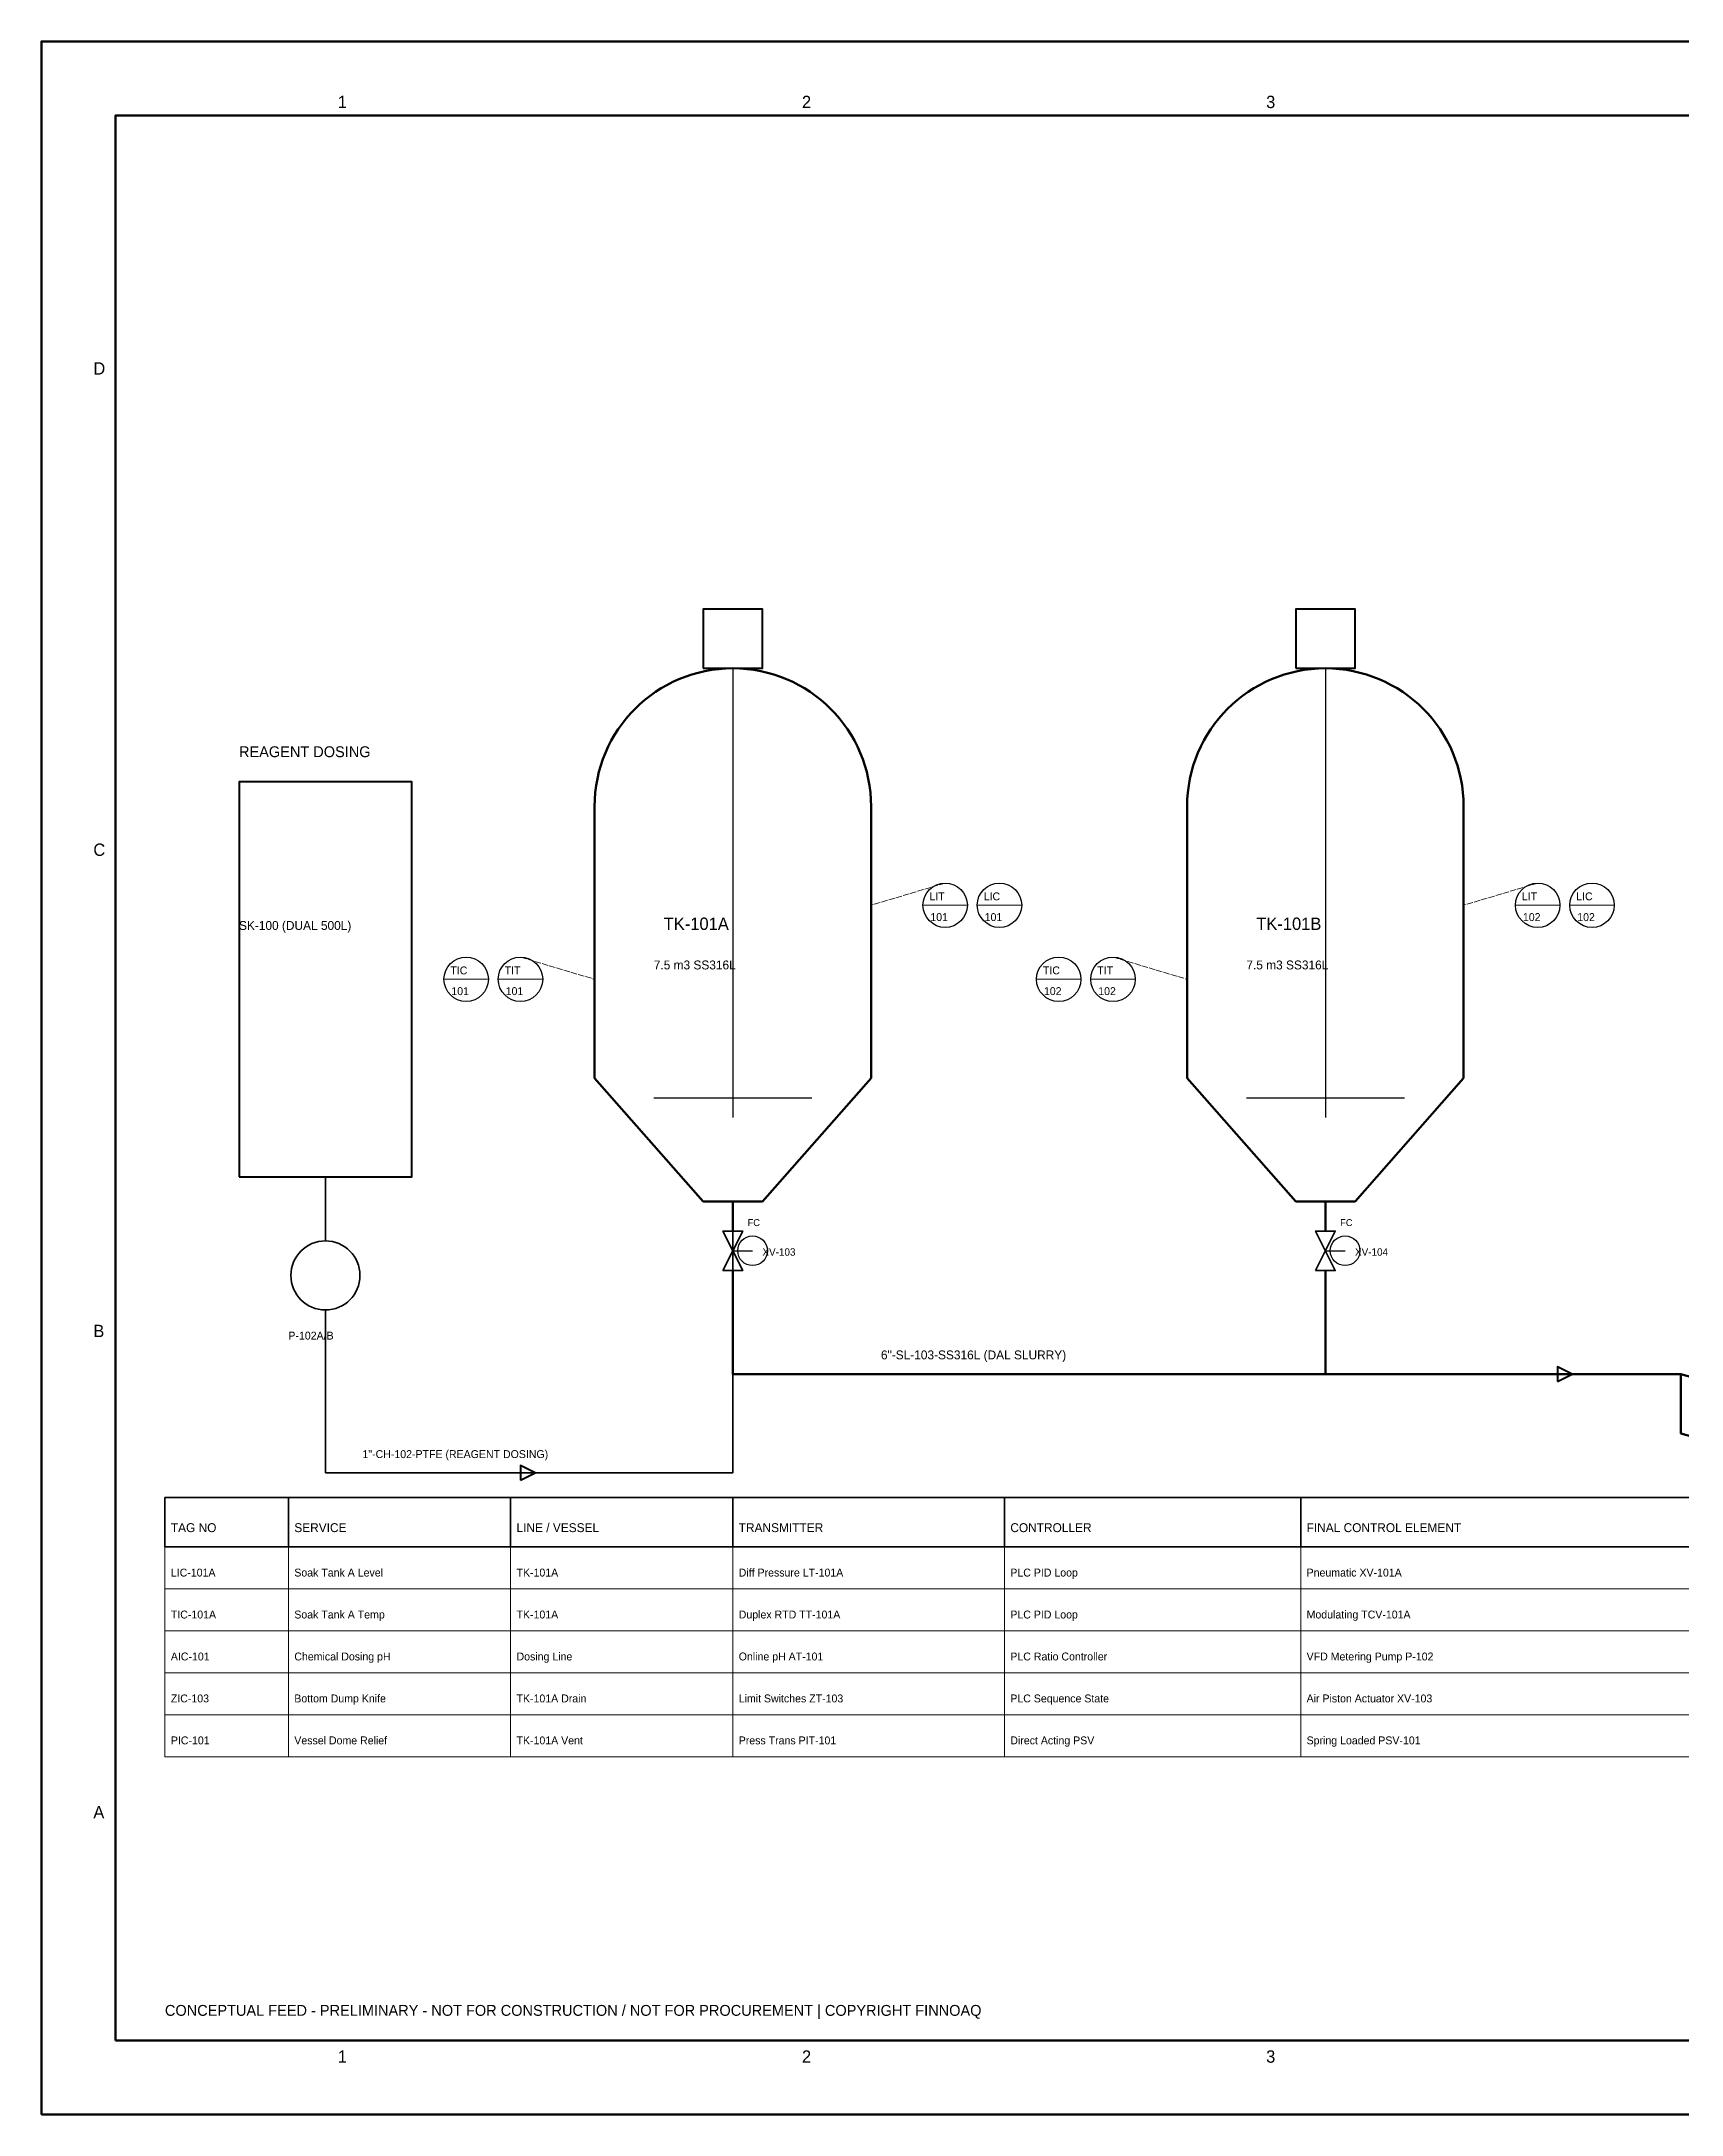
# Model space of a CAD drawing. Header units: millimetres. Extents: x 0 to 594, y 0 to 420.
# Drawn here: x 0 to 332.1, y 0 to 420 of the extents above; entities that cross this region are included whole.
import ezdxf

# ---------------------------------------------------------------- set-up
doc = ezdxf.new("R2010")
doc.units = ezdxf.units.MM
doc.linetypes.add('DASHED', pattern=[1.524, 1.27, -0.254])
for name, color, linetype, lineweight in [('ANNOTATION', 7, 'Continuous', 35), ('BORDER_TITLE', 7, 'Continuous', 70), ('EQUIPMENT', 3, 'Continuous', 50), ('INSTRUMENTATION', 2, 'Continuous', 25), ('PROCESS_PIPING', 5, 'Continuous', 50), ('TABLE_GRID', 4, 'Continuous', 25), ('VALVES', 1, 'Continuous', 35)]:
    doc.layers.add(name, color=color, linetype=linetype, lineweight=lineweight)

msp = doc.modelspace()

# ---------------------------------------------------------------- linework, layer by layer
at = {"layer": 'BORDER_TITLE', "lineweight": 70}
msp.add_lwpolyline([(0, 0), (594, 0), (594, 420), (0, 420), (0, 0)], dxfattribs=at)
at = {"layer": 'BORDER_TITLE', "lineweight": 50}
msp.add_lwpolyline([(15, 15), (579, 15), (579, 405), (15, 405), (15, 15)], dxfattribs=at)
at = {"layer": 'BORDER_TITLE', "lineweight": 35}
for points in [[(25, 125), (50, 125), (50, 115), (25, 115), (25, 125)], [(50, 125), (95, 125), (95, 115), (50, 115), (50, 125)], [(95, 125), (140, 125), (140, 115), (95, 115), (95, 125)], [(140, 125), (195, 125), (195, 115), (140, 115), (140, 125)], [(195, 125), (255, 125), (255, 115), (195, 115), (195, 125)], [(255, 125), (365, 125), (365, 115), (255, 115), (255, 125)]]:
    msp.add_lwpolyline(points, dxfattribs=at)
at = {"layer": 'EQUIPMENT', "lineweight": 30}
for p, q in [((140, 293), (140, 202)), ((260, 293), (260, 202)), ((124, 206), (156, 206)), ((244, 206), (276, 206))]:
    msp.add_line(p, q, dxfattribs=at)
at = {"layer": 'EQUIPMENT', "lineweight": 50}
for p, q in [((112, 265), (112, 210)), ((168, 265), (168, 210)), ((232, 265), (232, 210)), ((288, 265), (288, 210)), ((112, 210), (134, 185)), ((168, 210), (146, 185)), ((232, 210), (254, 185)), ((288, 210), (266, 185)), ((134, 185), (146, 185)), ((254, 185), (266, 185))]:
    msp.add_line(p, q, dxfattribs=at)
at = {"layer": 'EQUIPMENT', "lineweight": 40}
for points in [[(134, 293), (146, 293), (146, 305), (134, 305), (134, 293)], [(254, 293), (266, 293), (266, 305), (254, 305), (254, 293)], [(40, 190), (75, 190), (75, 270), (40, 270), (40, 190)]]:
    msp.add_lwpolyline(points, dxfattribs=at)
at = {"layer": 'EQUIPMENT', "lineweight": 50}
msp.add_lwpolyline([(332, 150), (368, 140), (368, 128), (332, 138), (332, 150)], dxfattribs=at)
at = {"layer": 'EQUIPMENT', "lineweight": 35}
msp.add_circle((57.5, 170), 7, dxfattribs=at)
at = {"layer": 'EQUIPMENT', "lineweight": 50}
for centre in [(140, 265), (260, 265)]:
    msp.add_arc(centre, 28, 0, 180, dxfattribs=at)
at = {"layer": 'INSTRUMENTATION', "linetype": 'DASHED', "lineweight": 18}
for p, q in [((183, 249.5), (168, 245)), ((303, 249.5), (288, 245)), ((97, 234.5), (112, 230)), ((217, 234.5), (232, 230))]:
    msp.add_line(p, q, dxfattribs=at)
at = {"layer": 'INSTRUMENTATION', "lineweight": 18}
for p, q in [((178.5, 245), (187.5, 245)), ((189.5, 245), (198.5, 245)), ((298.5, 245), (307.5, 245)), ((309.5, 245), (318.5, 245)), ((81.5, 230), (90.5, 230)), ((92.5, 230), (101.5, 230)), ((201.5, 230), (210.5, 230)), ((212.5, 230), (221.5, 230))]:
    msp.add_line(p, q, dxfattribs=at)
at = {"layer": 'INSTRUMENTATION', "lineweight": 25}
for centre in [(183, 245), (194, 245), (303, 245), (314, 245), (86, 230), (97, 230), (206, 230), (217, 230)]:
    msp.add_circle(centre, 4.5, dxfattribs=at)
at = {"layer": 'PROCESS_PIPING', "lineweight": 35}
for p, q in [((57.5, 190), (57.5, 177)), ((140, 130), (140, 185)), ((57.5, 163), (57.5, 130)), ((57.5, 130), (140, 130))]:
    msp.add_line(p, q, dxfattribs=at)
at = {"layer": 'PROCESS_PIPING', "lineweight": 50}
for p, q in [((140, 185), (140, 179)), ((260, 185), (260, 179)), ((140, 171), (140, 150)), ((260, 171), (260, 150)), ((140, 150), (332, 150)), ((260, 150), (332, 150))]:
    msp.add_line(p, q, dxfattribs=at)
at = {"layer": 'PROCESS_PIPING', "lineweight": 40}
for points in [[(307, 148.5), (310, 150), (307, 151.5), (307, 148.5)], [(97, 128.5), (100, 130), (97, 131.5), (97, 128.5)]]:
    msp.add_lwpolyline(points, dxfattribs=at)
at = {"layer": 'TABLE_GRID', "lineweight": 18}
for points in [[(25, 115), (50, 115), (50, 106.5), (25, 106.5), (25, 115)], [(50, 115), (95, 115), (95, 106.5), (50, 106.5), (50, 115)], [(95, 115), (140, 115), (140, 106.5), (95, 106.5), (95, 115)], [(140, 115), (195, 115), (195, 106.5), (140, 106.5), (140, 115)], [(195, 115), (255, 115), (255, 106.5), (195, 106.5), (195, 115)], [(255, 115), (365, 115), (365, 106.5), (255, 106.5), (255, 115)], [(25, 106.5), (50, 106.5), (50, 98), (25, 98), (25, 106.5)], [(50, 106.5), (95, 106.5), (95, 98), (50, 98), (50, 106.5)], [(95, 106.5), (140, 106.5), (140, 98), (95, 98), (95, 106.5)], [(140, 106.5), (195, 106.5), (195, 98), (140, 98), (140, 106.5)], [(195, 106.5), (255, 106.5), (255, 98), (195, 98), (195, 106.5)], [(255, 106.5), (365, 106.5), (365, 98), (255, 98), (255, 106.5)], [(25, 98), (50, 98), (50, 89.5), (25, 89.5), (25, 98)], [(50, 98), (95, 98), (95, 89.5), (50, 89.5), (50, 98)], [(95, 98), (140, 98), (140, 89.5), (95, 89.5), (95, 98)], [(140, 98), (195, 98), (195, 89.5), (140, 89.5), (140, 98)], [(195, 98), (255, 98), (255, 89.5), (195, 89.5), (195, 98)], [(255, 98), (365, 98), (365, 89.5), (255, 89.5), (255, 98)], [(25, 89.5), (50, 89.5), (50, 81), (25, 81), (25, 89.5)], [(50, 89.5), (95, 89.5), (95, 81), (50, 81), (50, 89.5)], [(95, 89.5), (140, 89.5), (140, 81), (95, 81), (95, 89.5)], [(140, 89.5), (195, 89.5), (195, 81), (140, 81), (140, 89.5)], [(195, 89.5), (255, 89.5), (255, 81), (195, 81), (195, 89.5)], [(255, 89.5), (365, 89.5), (365, 81), (255, 81), (255, 89.5)], [(25, 81), (50, 81), (50, 72.5), (25, 72.5), (25, 81)], [(50, 81), (95, 81), (95, 72.5), (50, 72.5), (50, 81)], [(95, 81), (140, 81), (140, 72.5), (95, 72.5), (95, 81)], [(140, 81), (195, 81), (195, 72.5), (140, 72.5), (140, 81)], [(195, 81), (255, 81), (255, 72.5), (195, 72.5), (195, 81)], [(255, 81), (365, 81), (365, 72.5), (255, 72.5), (255, 81)]]:
    msp.add_lwpolyline(points, dxfattribs=at)
at = {"layer": 'VALVES', "lineweight": 25}
for p, q in [((140, 175), (144, 175)), ((260, 175), (264, 175))]:
    msp.add_line(p, q, dxfattribs=at)
at = {"layer": 'VALVES', "lineweight": 35}
for points in [[(138, 171), (142, 179), (138, 179), (142, 171), (138, 171)], [(258, 171), (262, 179), (258, 179), (262, 171), (258, 171)]]:
    msp.add_lwpolyline(points, dxfattribs=at)
at = {"layer": 'VALVES', "lineweight": 30}
for centre in [(144, 175), (264, 175)]:
    msp.add_circle(centre, 3, dxfattribs=at)

# ---------------------------------------------------------------- texts
at = {"layer": 'ANNOTATION'}
for s, height, p in [('REAGENT DOSING', 2.2, (40, 275)), ('LIT', 1.6, (179.8, 246)), ('LIC', 1.6, (190.8, 246)), ('LIT', 1.6, (299.8, 246)), ('LIC', 1.6, (310.8, 246)), ('SK-100 (DUAL 500L)', 1.8, (40, 240)), ('TK-101A', 2.5, (126, 240)), ('101', 1.6, (180, 241.8)), ('101', 1.6, (191, 241.8)), ('TK-101B', 2.5, (246, 240)), ('102', 1.6, (300, 241.8)), ('102', 1.6, (311, 241.8)), ('TIC', 1.6, (82.8, 231)), ('TIT', 1.6, (93.8, 231)), ('7.5 m3 SS316L', 1.8, (124, 232)), ('TIC', 1.6, (202.8, 231)), ('TIT', 1.6, (213.8, 231)), ('7.5 m3 SS316L', 1.8, (244, 232)), ('101', 1.6, (83, 226.8)), ('101', 1.6, (94, 226.8)), ('102', 1.6, (203, 226.8)), ('102', 1.6, (214, 226.8)), ('FC', 1.4, (143, 180)), ('FC', 1.4, (263, 180)), ('XV-103', 1.5, (146, 174)), ('XV-104', 1.5, (266, 174)), ('P-102A/B', 1.6, (50, 157)), ('6"-SL-103-SS316L (DAL SLURRY)', 1.8, (170, 153)), ('1"-CH-102-PTFE (REAGENT DOSING)', 1.6, (65, 133)), ('TAG NO', 1.8, (26.2, 118)), ('SERVICE', 1.8, (51.2, 118)), ('LINE / VESSEL', 1.8, (96.2, 118)), ('TRANSMITTER', 1.8, (141.2, 118)), ('CONTROLLER', 1.8, (196.2, 118)), ('FINAL CONTROL ELEMENT', 1.8, (256.2, 118)), ('LIC-101A', 1.6, (26.2, 109)), ('Soak Tank A Level', 1.6, (51.2, 109)), ('TK-101A', 1.6, (96.2, 109)), ('Diff Pressure LT-101A', 1.6, (141.2, 109)), ('PLC PID Loop', 1.6, (196.2, 109)), ('Pneumatic XV-101A', 1.6, (256.2, 109)), ('TIC-101A', 1.6, (26.2, 100.5)), ('Soak Tank A Temp', 1.6, (51.2, 100.5)), ('TK-101A', 1.6, (96.2, 100.5)), ('Duplex RTD TT-101A', 1.6, (141.2, 100.5)), ('PLC PID Loop', 1.6, (196.2, 100.5)), ('Modulating TCV-101A', 1.6, (256.2, 100.5)), ('AIC-101', 1.6, (26.2, 92)), ('Chemical Dosing pH', 1.6, (51.2, 92)), ('Dosing Line', 1.6, (96.2, 92)), ('Online pH AT-101', 1.6, (141.2, 92)), ('PLC Ratio Controller', 1.6, (196.2, 92)), ('VFD Metering Pump P-102', 1.6, (256.2, 92)), ('ZIC-103', 1.6, (26.2, 83.5)), ('Bottom Dump Knife', 1.6, (51.2, 83.5)), ('TK-101A Drain', 1.6, (96.2, 83.5)), ('Limit Switches ZT-103', 1.6, (141.2, 83.5)), ('PLC Sequence State', 1.6, (196.2, 83.5)), ('Air Piston Actuator XV-103', 1.6, (256.2, 83.5)), ('PIC-101', 1.6, (26.2, 75)), ('Vessel Dome Relief', 1.6, (51.2, 75)), ('TK-101A Vent', 1.6, (96.2, 75)), ('Press Trans PIT-101', 1.6, (141.2, 75)), ('Direct Acting PSV', 1.6, (196.2, 75)), ('Spring Loaded PSV-101', 1.6, (256.2, 75)), ('CONCEPTUAL FEED - PRELIMINARY - NOT FOR CONSTRUCTION / NOT FOR PROCUREMENT | COPYRIGHT FINNOAQ', 2.2, (25, 20))]:
    msp.add_text(s, height=height, dxfattribs=at).set_placement(p)
at = {"layer": 'BORDER_TITLE'}
for s, p in [('1', (60, 406.5)), ('2', (154, 406.5)), ('3', (248, 406.5)), ('D', (10.5, 352.5)), ('C', (10.5, 255)), ('B', (10.5, 157.5)), ('A', (10.5, 60)), ('1', (60, 10.5)), ('2', (154, 10.5)), ('3', (248, 10.5))]:
    msp.add_text(s, height=2.5, dxfattribs=at).set_placement(p)

doc.saveas('drawing.dxf')
